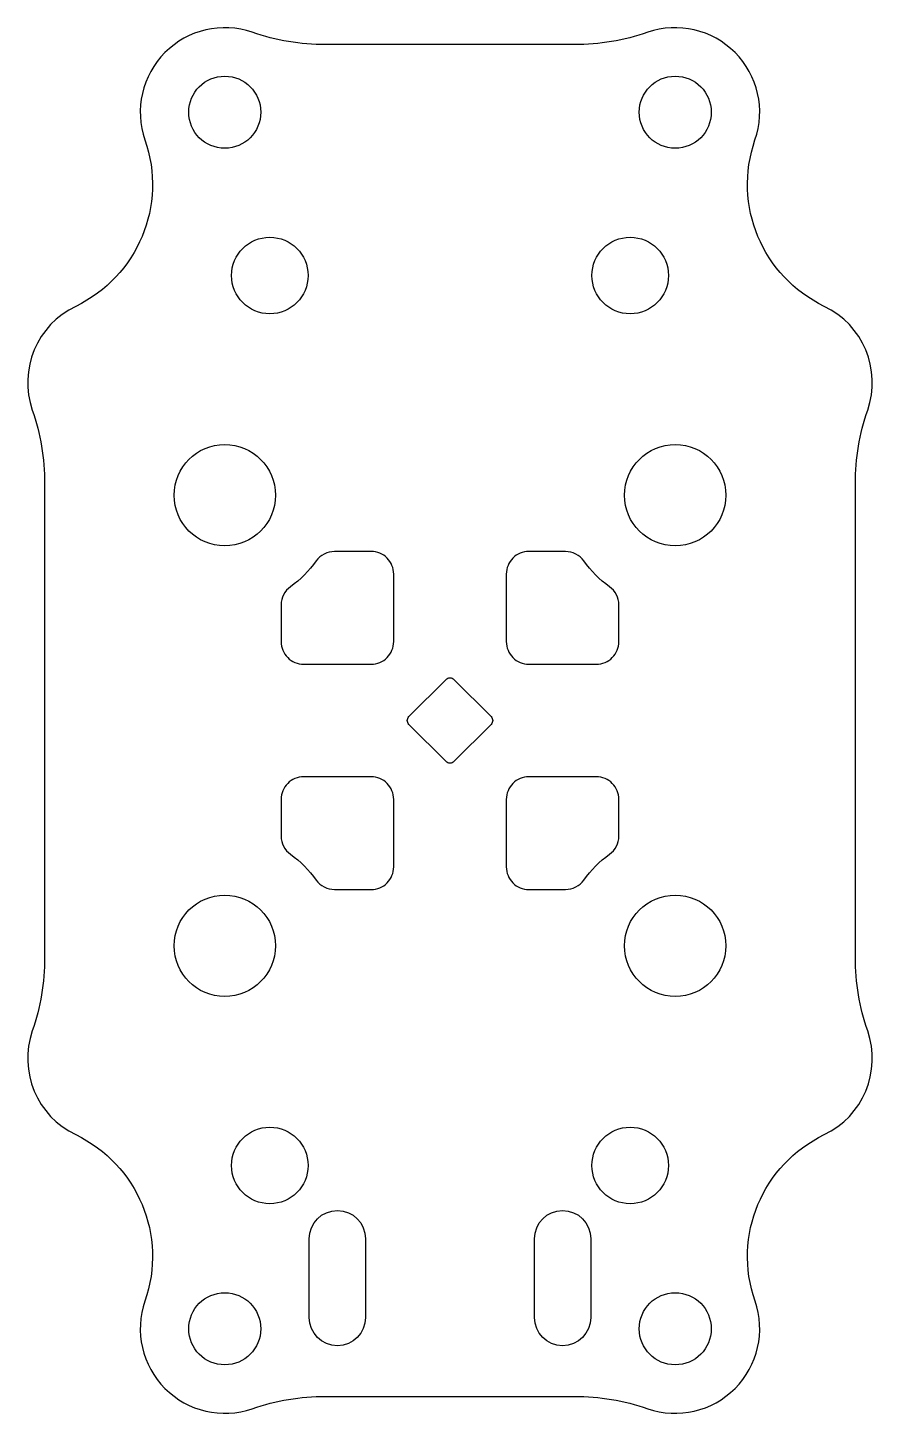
# Model space of a CAD drawing. Header units: millimetres. Extents: x -18.8 to 18.8, y -30.7 to 30.8.
import ezdxf

# ---------------------------------------------------------------- set-up
doc = ezdxf.new("R2010")
doc.units = ezdxf.units.MM
doc.layers.get('0').update_dxf_attribs({"linetype": 'CONTINUOUS'})

msp = doc.modelspace()

# ---------------------------------------------------------------- linework, layer by layer
for points in [[(16.619, -18.383, 0.38107), (18.545, -13.778, -0.083143), (18, -10.521), (18, 10.521, -0.083143), (18.545, 13.778, 0.38107), (16.619, 18.383, -0.381966), (13.542, 25.767, 0.626094), (8.778, 30.545, -0.083143), (5.521, 30), (-5.521, 30, -0.083143), (-8.778, 30.545, 0.626094), (-13.542, 25.767, -0.381966), (-16.619, 18.383, 0.38107), (-18.545, 13.778, -0.083143), (-18, 10.521), (-18, -10.521, -0.083143), (-18.545, -13.778, 0.38107), (-16.619, -18.383, -0.381966), (-13.542, -25.767, 0.626094), (-8.778, -30.545, -0.083143), (-5.521, -30), (5.521, -30, -0.083143), (8.778, -30.545, 0.626094), (13.542, -25.767, -0.381966)], [(-7.5, 3.5, 0.414214), (-6.5, 2.5), (-3.5, 2.5, 0.414214), (-2.5, 3.5), (-2.5, 6.5, 0.414214), (-3.5, 7.5), (-5.127, 7.5, 0.241531), (-5.939, 7.083, -0.081465), (-7.083, 5.939, 0.241531), (-7.5, 5.127)], [(3.5, 7.5, 0.414214), (2.5, 6.5), (2.5, 3.5, 0.414214), (3.5, 2.5), (6.5, 2.5, 0.414214), (7.5, 3.5), (7.5, 5.127, 0.241531), (7.083, 5.939, -0.081465), (5.939, 7.083, 0.241531), (5.127, 7.5)], [(-1.823, 0.177), (-0.177, 1.823, -0.414214), (0.177, 1.823), (1.823, 0.177, -0.414214), (1.823, -0.177), (0.177, -1.823, -0.414214), (-0.177, -1.823), (-1.823, -0.177, -0.414214)], [(-3.5, -7.5, 0.414214), (-2.5, -6.5), (-2.5, -3.5, 0.414214), (-3.5, -2.5), (-6.5, -2.5, 0.414214), (-7.5, -3.5), (-7.5, -5.127, 0.241531), (-7.083, -5.939, -0.081465), (-5.939, -7.083, 0.241531), (-5.127, -7.5)], [(7.5, -3.5, 0.414214), (6.5, -2.5), (3.5, -2.5, 0.414214), (2.5, -3.5), (2.5, -6.5, 0.414214), (3.5, -7.5), (5.127, -7.5, 0.241531), (5.939, -7.083, -0.081465), (7.083, -5.939, 0.241531), (7.5, -5.127)], [(-6.25, -26.5), (-6.25, -23, -1), (-3.75, -23), (-3.75, -26.5, -1)], [(3.75, -26.5), (3.75, -23, -1), (6.25, -23), (6.25, -26.5, -1)]]:
    msp.add_lwpolyline(points, format="xyb", close=True)
for centre, radius in [((-10, 27), 1.6), ((10, 27), 1.6), ((-8, 19.75), 1.7), ((8, 19.75), 1.7), ((-10, 10), 2.25), ((10, 10), 2.25), ((-10, -10), 2.25), ((10, -10), 2.25), ((-8, -19.75), 1.7), ((8, -19.75), 1.7), ((-10, -27), 1.6), ((10, -27), 1.6)]:
    msp.add_circle(centre, radius)

doc.saveas('drawing.dxf')
